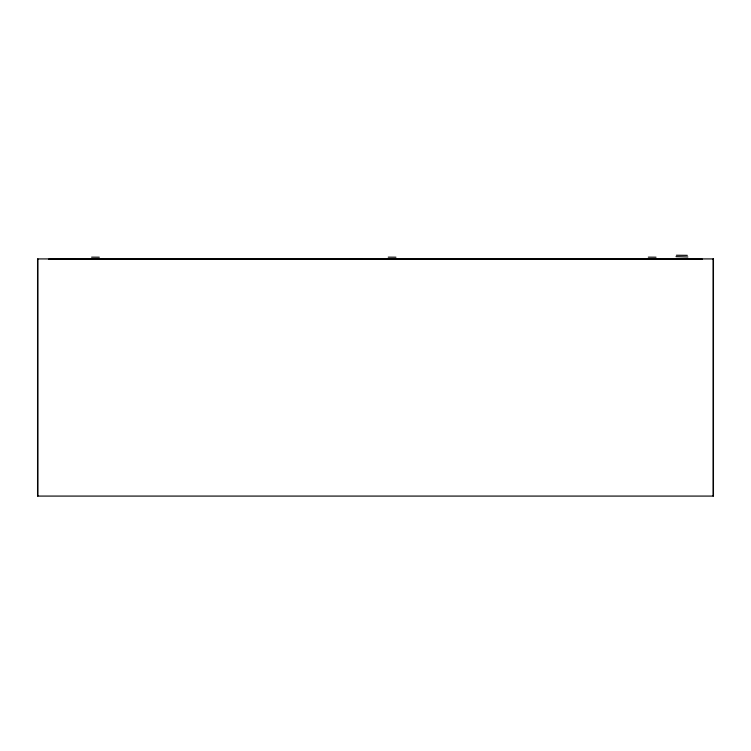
<?xml version="1.0" encoding="UTF-8"?>
<svg xmlns="http://www.w3.org/2000/svg" width="751" height="751" viewBox="0 0 751 751"><rect width="100%" height="100%" fill="white"/><g stroke="black" fill="none" stroke-linecap="round" stroke-linejoin="round"><path stroke-width="1.13" d="M676.398 255.246L687.306 255.34M91.603 257.161L99.301 257.208M388.248 257.161L395.946 257.208M648.329 257.161L656.027 257.208M48.515 259.217L702.485 259.217M676.003 256.664L687.86 256.973M676.407 258.766L688.254 259.076M676.388 259.076L677.186 259.104M687.447 259.367L688.245 259.386M647.681 258.766L659.538 259.076M387.61 258.766L399.466 259.076M350.257 259.067L362.113 259.377M90.965 258.766L102.821 259.076M102.671 259.367L103.46 259.386M61.385 259.076L73.241 259.386M73.457 259.348L75.194 259.386M713.15 258.926L713.15 496.082M37.85 258.926L37.85 496.082M713.45 258.926L37.55 258.926L37.55 496.082L713.45 496.082L713.45 258.926"/></g></svg>
